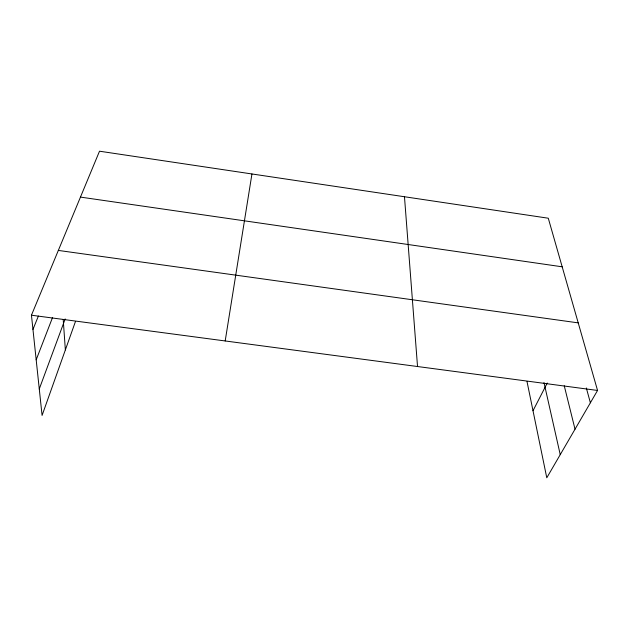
<?xml version="1.0" encoding="UTF-8"?>
<svg xmlns="http://www.w3.org/2000/svg" width="629" height="629" viewBox="0 0 629 629"><rect width="100%" height="100%" fill="white"/><g stroke="black" fill="none" stroke-linecap="round" stroke-linejoin="round"><path stroke-width="0.94" d="M225.19 340.957L251.946 173.966M75.449 321.537L42.08 415.423L31.45 315.208L99.508 151.204L548.284 218.216L597.55 390.452L546.782 477.796L527.008 381.528M39.273 388.981L65.18 318.919M36.183 359.812L52.451 317.739M32.96 329.431L38.385 316.057M533.007 410.737L547.261 383.03M31.45 315.208L597.55 390.452M58.332 250.421L578.224 322.874M80.465 197.097L562.184 266.806M586.33 387.975L590.379 402.78M564.244 385.758L575.024 429.198M543.999 382.589L560.235 454.641M404.471 196.743L417.53 366.526M63.222 319.618L65.361 349.921"/></g></svg>
